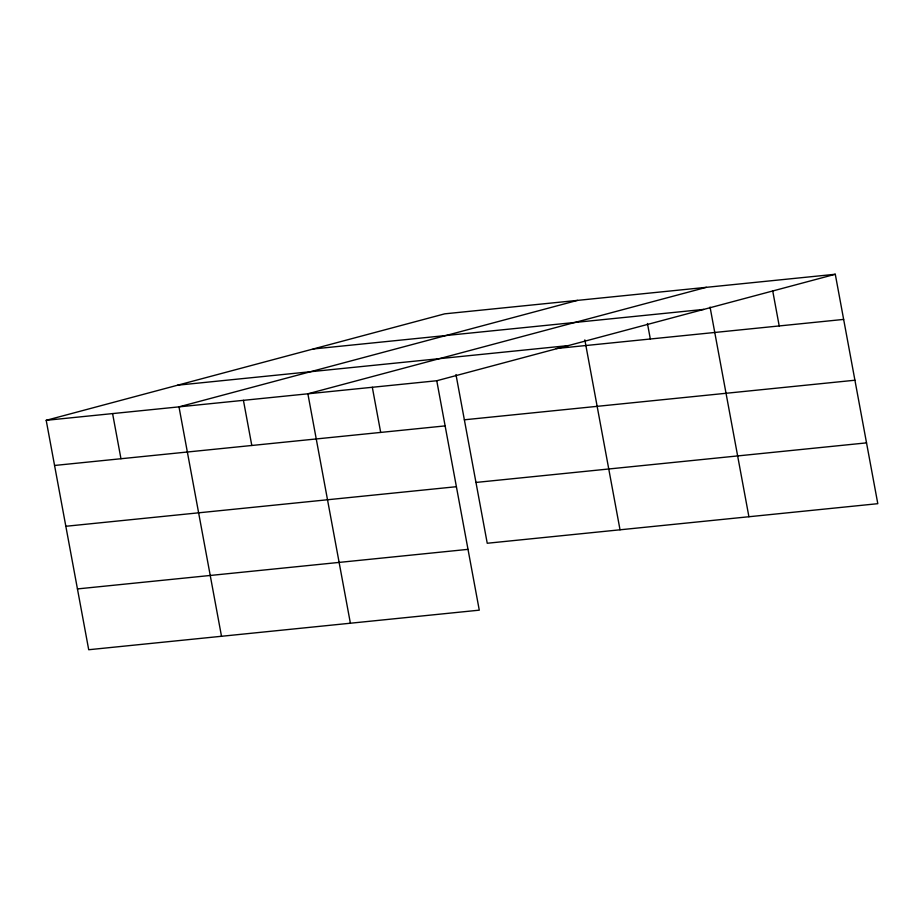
<?xml version="1.0" encoding="UTF-8"?>
<svg xmlns="http://www.w3.org/2000/svg" width="924" height="924" viewBox="0 0 924 924"><rect width="100%" height="100%" fill="white"/><g stroke="black" fill="none" stroke-linecap="round" stroke-linejoin="round"><path stroke-width="1.39" d="M46.2 420.316L436.763 380.746L479.279 610.163L88.716 649.734L46.2 420.316L444.721 313.837L835.284 274.266L877.8 503.684L487.237 543.254L455.971 374.543M577.512 300.381L178.99 406.86L221.506 636.278M706.398 287.318L307.877 393.797L350.392 623.226M436.763 380.746L835.284 274.266M313.213 348.972L703.765 309.401M177.708 385.181L568.272 345.599M556.213 348.533L843.647 319.415M464.356 419.796L854.919 380.226M54.562 465.465L445.125 425.895M475.976 482.443L866.527 442.873M65.835 526.276L456.398 486.705M77.454 588.923L468.006 549.353M772.672 290.667L779.209 325.941M710.059 307.068L748.914 516.747M647.447 323.481L650.323 339.004M584.834 339.882L620.027 529.798M372.314 387.272L380.688 432.42M243.428 400.335L251.802 445.483M112.589 413.582L120.963 458.731"/></g></svg>
